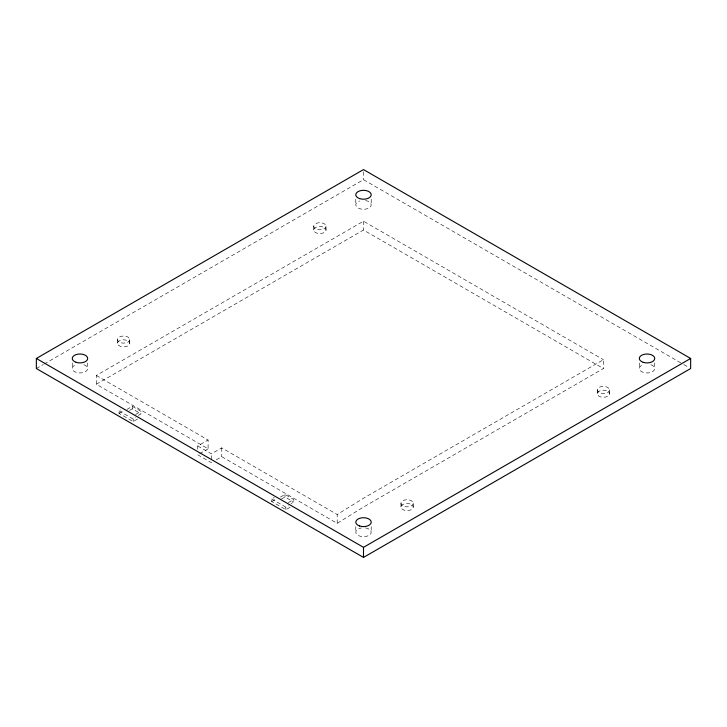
<?xml version="1.0" encoding="UTF-8"?>
<svg xmlns="http://www.w3.org/2000/svg" width="727" height="727" viewBox="0 0 727 727"><rect width="100%" height="100%" fill="white"/><g stroke="black" fill="none" stroke-linecap="round" stroke-linejoin="round"><path stroke-width="0.55" stroke-dasharray="3.63 2.73" d="M337.201 523.34L337.201 514.525L363.5 498.231L603.41 359.72L603.41 368.534L363.5 507.046L337.201 523.34L221.735 456.683L216.083 459.946M36.35 368.534L43.229 364.563M44.211 364L363.5 179.66L682.789 364M96.328 375.459L208.104 439.999L208.104 448.813L96.328 384.274L96.328 375.459L363.5 221.208L603.41 359.72M96.328 384.274L363.5 230.023L603.41 368.534M137.458 419.079L133.186 421.551L119.01 413.363L119.01 410.846L120.718 409.855M119.01 413.363L123.281 410.9M126.861 409.465L132.314 406.311L141.038 411.346L141.038 413.872L138.312 415.444M129.588 410.401L132.314 408.828L141.038 413.872M135.585 414.499L141.038 411.346M119.01 410.846L133.186 419.034L135.749 417.552M197.744 449.286L197.744 445.978L208.104 439.999M199.625 453.703L208.104 448.813M197.744 445.978L211.375 453.848L221.735 447.868L337.201 514.525M290.128 507.228L285.856 509.691L271.68 501.503L271.68 498.986L274.243 497.513M271.68 501.503L275.951 499.04M280.44 497.077L284.984 494.46L293.708 499.494L293.708 502.012L290.982 503.584M281.349 499.076L284.984 496.977L293.708 502.012M288.255 502.639L293.708 499.494M271.68 498.986L285.856 507.173L288.419 505.692M683.771 364.563L688.687 367.399M197.744 454.793L211.375 462.663L211.375 453.848M654.745 362.937L654.745 368.534M639.315 362.937L639.315 368.534M609.58 389.945A6.17 3.562 0 0 1 600.329 393.025A6.17 3.562 0 0 1 600.329 386.855A6.17 3.562 0 0 1 609.58 389.945L609.58 393.725A6.17 3.562 0 0 1 600.329 396.806A6.17 3.562 0 0 1 600.329 390.635A6.17 3.562 0 0 1 609.58 393.725M597.24 389.945L597.24 393.725M413.29 503.266A6.17 3.562 0 0 1 404.039 506.356A6.17 3.562 0 0 1 404.039 500.185A6.17 3.562 0 0 1 413.29 503.266L413.29 507.046A6.17 3.562 0 0 1 404.039 510.136A6.17 3.562 0 0 1 404.039 503.965A6.17 3.562 0 0 1 413.29 507.046M400.95 503.266L400.95 507.046M371.215 199.243L371.215 204.841M371.215 526.639L371.215 532.228M363.5 171.826L363.5 179.66M363.5 221.208L363.5 230.023M355.785 199.243L355.785 204.841M355.785 526.639L355.785 532.228M326.05 226.251A6.17 3.562 0 0 1 316.799 229.332A6.17 3.562 0 0 1 316.799 223.162A6.17 3.562 0 0 1 326.05 226.251L326.05 230.023A6.17 3.562 0 0 1 316.799 233.113A6.17 3.562 0 0 1 316.799 226.942A6.17 3.562 0 0 1 326.05 230.023M313.71 226.251L313.71 230.023M285.856 507.173L285.856 509.691M284.984 494.46L284.984 496.977M221.735 447.868L221.735 456.683M133.186 419.034L133.186 421.551M132.314 406.311L132.314 408.828M129.76 339.573A6.17 3.562 0 0 1 120.509 342.662A6.17 3.562 0 0 1 120.509 336.492A6.17 3.562 0 0 1 129.76 339.573L129.76 343.353A6.17 3.562 0 0 1 120.509 346.434A6.17 3.562 0 0 1 120.509 340.272A6.17 3.562 0 0 1 129.76 343.353M117.42 339.573L117.42 343.353M87.685 362.937L87.685 368.534M72.255 362.937L72.255 368.534M365.499 200.543A7.715 4.453 0 0 1 370.179 207.068A7.715 4.453 0 0 1 358.047 207.995A7.715 4.453 0 0 1 359.647 200.988M83.823 364.681A7.715 4.453 0 0 1 85.877 371.397A7.715 4.453 0 0 1 74.063 371.397A7.715 4.453 0 0 1 76.117 364.681M650.883 364.681A7.715 4.453 0 0 1 652.937 371.397A7.715 4.453 0 0 1 641.123 371.397A7.715 4.453 0 0 1 643.177 364.681M365.499 527.929A7.715 4.453 0 0 1 369.816 534.781A7.715 4.453 0 0 1 357.184 534.781A7.715 4.453 0 0 1 361.501 527.929"/><path stroke-width="1.09" d="M36.35 358.466L363.5 169.582L690.65 358.466L690.65 368.534L363.5 557.418L36.35 368.534L36.35 358.466L363.5 547.34L690.65 358.466M363.5 547.34L363.5 557.418M359.647 198.625A7.715 4.453 0 0 0 371.215 194.772A7.715 4.453 0 0 0 359.647 190.91A7.715 4.453 0 0 0 359.647 198.625M76.117 362.319A7.715 4.453 0 0 0 87.685 358.466A7.715 4.453 0 0 0 76.117 354.603A7.715 4.453 0 0 0 76.117 362.319M643.177 362.319A7.715 4.453 0 0 0 654.745 358.466A7.715 4.453 0 0 0 643.177 354.603A7.715 4.453 0 0 0 643.177 362.319M359.647 526.012A7.715 4.453 0 0 0 371.215 522.159A7.715 4.453 0 0 0 359.647 518.306A7.715 4.453 0 0 0 359.647 526.012"/></g></svg>
